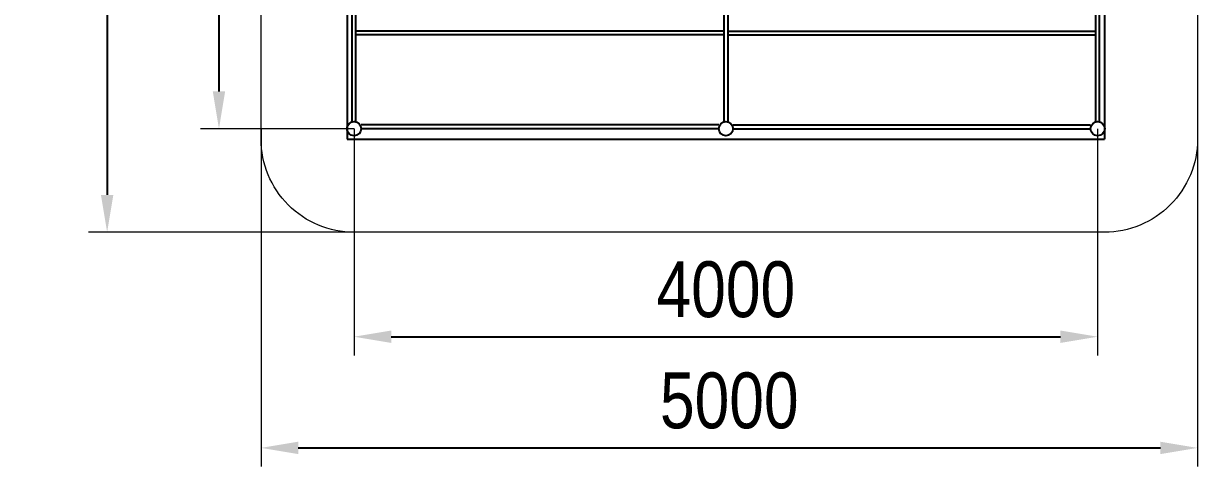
# Model space of a CAD drawing. Header units: millimetres. Extents: x -3690 to 2625, y -3785 to 2530.
# Drawn here: x -3690 to 2625, y -3785 to -1404 of the extents above; entities that cross this region are included whole.
import ezdxf

# ---------------------------------------------------------------- set-up
doc = ezdxf.new("R2010")
doc.units = ezdxf.units.MM
for name, color, linetype in [('DIKOM_ЗОНА', 80, 'Continuous'), ('DIKOM_ОБЪЕКТ', 7, 'Continuous'), ('DIKOM_РАЗМЕР_ЗОНА', 7, 'Continuous'), ('DIKOM_РАЗМЕР_ОБЪЕКТА', 7, 'Continuous')]:
    doc.layers.add(name, color=color, linetype=linetype)
doc.styles.add('style1', font='arial.ttf', dxfattribs={"width": 0.8})
doc.dimstyles.new('1-50', dxfattribs={"dimtxt": 300, "dimasz": 200, "dimexe": 100, "dimexo": 0, "dimgap": 100, "dimtad": 1, "dimdec": 0, "dimtxsty": 'style1', "dimcen": 0, "dimclrd": 7, "dimclre": 7, "dimadec": 1, "dimazin": 2, "dimtfac": 1, "dimtdec": 0, "dimtmove": 0, "dimatfit": 3, "dimfxl": 0, "dimlwd": 25, "dimlwe": 18, "dimarcsym": 0})

# ---------------------------------------------------------------- blocks, each defined once
blk = doc.blocks.new('*D0')
at = {"layer": 'Defpoints', "color": 0, "transparency": 16777216}
for p in [(-1912.3, -1969.8), (2087.7, -1969.8), (2087.7, -3088)]:
    blk.add_point(p, dxfattribs=at)
at = {"layer": 'DIKOM_РАЗМЕР_ОБЪЕКТА', "color": 7, "lineweight": 18, "transparency": 16777216}
for p, q in [((-1912.3, -1969.8), (-1912.3, -3188)), ((2087.7, -1969.8), (2087.7, -3188))]:
    blk.add_line(p, q, dxfattribs=at)
at = {"layer": 'DIKOM_РАЗМЕР_ОБЪЕКТА', "color": 7, "lineweight": 25, "transparency": 16777216}
blk.add_line((-1712.3, -3088), (1887.7, -3088), dxfattribs=at)
at = {"layer": 'DIKOM_РАЗМЕР_ОБЪЕКТА', "color": 7, "transparency": 16777216}
for points in [[(-1712.3, -3054.7), (-1712.3, -3121.3), (-1912.3, -3088)], [(1887.7, -3054.7), (1887.7, -3121.3), (2087.7, -3088)]]:
    blk.add_solid(points, dxfattribs=at)
at = {"layer": 'DIKOM_РАЗМЕР_ОБЪЕКТА', "color": 0, "transparency": 16777216, "insert": (87.7, -2834.8), "char_height": 300, "attachment_point": 5, "style": 'style1'}
blk.add_mtext('4000', dxfattribs=at)
blk = doc.blocks.new('*D1')
at = {"layer": 'Defpoints', "color": 0, "transparency": 16777216}
for p in [(-1912.3, 2030.2), (-2638.8, -1969.8), (-1912.3, -1969.8)]:
    blk.add_point(p, dxfattribs=at)
at = {"layer": 'DIKOM_РАЗМЕР_ОБЪЕКТА', "color": 7, "lineweight": 18, "transparency": 16777216}
for p, q in [((-1912.3, 2030.2), (-2738.8, 2030.2)), ((-1912.3, -1969.8), (-2738.8, -1969.8))]:
    blk.add_line(p, q, dxfattribs=at)
at = {"layer": 'DIKOM_РАЗМЕР_ОБЪЕКТА', "color": 7, "lineweight": 25, "transparency": 16777216}
blk.add_line((-2638.8, 1830.2), (-2638.8, -1769.8), dxfattribs=at)
at = {"layer": 'DIKOM_РАЗМЕР_ОБЪЕКТА', "color": 7, "transparency": 16777216}
for points in [[(-2672.1, 1830.2), (-2605.5, 1830.2), (-2638.8, 2030.2)], [(-2672.1, -1769.8), (-2605.5, -1769.8), (-2638.8, -1969.8)]]:
    blk.add_solid(points, dxfattribs=at)
at = {"layer": 'DIKOM_РАЗМЕР_ОБЪЕКТА', "color": 0, "transparency": 16777216, "insert": (-2892, 30.2), "char_height": 300, "attachment_point": 5, "rotation": 90, "style": 'style1'}
blk.add_mtext('4000', dxfattribs=at)
blk = doc.blocks.new('*D2')
at = {"layer": 'Defpoints', "color": 0, "transparency": 16777216}
for p in [(-1912.3, 2530.2), (-3240.3, -2526.1), (-1912.3, -2526.1)]:
    blk.add_point(p, dxfattribs=at)
at = {"layer": 'DIKOM_РАЗМЕР_ЗОНА', "color": 7, "lineweight": 18, "transparency": 16777216}
for p, q in [((-1912.3, 2530.2), (-3340.3, 2530.2)), ((-1912.3, -2526.1), (-3340.3, -2526.1))]:
    blk.add_line(p, q, dxfattribs=at)
at = {"layer": 'DIKOM_РАЗМЕР_ЗОНА', "color": 7, "lineweight": 25, "transparency": 16777216}
blk.add_line((-3240.3, 2330.2), (-3240.3, -2326.1), dxfattribs=at)
at = {"layer": 'DIKOM_РАЗМЕР_ЗОНА', "color": 7, "transparency": 16777216}
for points in [[(-3273.6, 2330.2), (-3207, 2330.2), (-3240.3, 2530.2)], [(-3273.6, -2326.1), (-3207, -2326.1), (-3240.3, -2526.1)]]:
    blk.add_solid(points, dxfattribs=at)
at = {"layer": 'DIKOM_РАЗМЕР_ЗОНА', "color": 0, "transparency": 16777216, "insert": (-3493.5, 2), "char_height": 300, "attachment_point": 5, "rotation": 90, "style": 'style1'}
blk.add_mtext('5000', dxfattribs=at)
blk = doc.blocks.new('*D3')
at = {"layer": 'Defpoints', "color": 0, "transparency": 16777216}
for p in [(-2412.3, -1969.8), (2624.8, -1969.8), (2624.8, -3685.5)]:
    blk.add_point(p, dxfattribs=at)
at = {"layer": 'DIKOM_РАЗМЕР_ЗОНА', "color": 7, "lineweight": 18, "transparency": 16777216}
for p, q in [((-2412.3, -1969.8), (-2412.3, -3785.5)), ((2624.8, -1969.8), (2624.8, -3785.5))]:
    blk.add_line(p, q, dxfattribs=at)
at = {"layer": 'DIKOM_РАЗМЕР_ЗОНА', "color": 7, "lineweight": 25, "transparency": 16777216}
blk.add_line((-2212.3, -3685.5), (2424.8, -3685.5), dxfattribs=at)
at = {"layer": 'DIKOM_РАЗМЕР_ЗОНА', "color": 7, "transparency": 16777216}
for points in [[(-2212.3, -3652.2), (-2212.3, -3718.8), (-2412.3, -3685.5)], [(2424.8, -3652.2), (2424.8, -3718.8), (2624.8, -3685.5)]]:
    blk.add_solid(points, dxfattribs=at)
at = {"layer": 'DIKOM_РАЗМЕР_ЗОНА', "color": 0, "transparency": 16777216, "insert": (106.2, -3432.3), "char_height": 300, "attachment_point": 5, "style": 'style1'}
blk.add_mtext('5000', dxfattribs=at)

msp = doc.modelspace()

# ---------------------------------------------------------------- linework, layer by layer
at = {"layer": 'DIKOM_ЗОНА', "color": 3, "lineweight": 15}
msp.add_lwpolyline([(-1912.3, 2530.2), (2124.8, 2530.2, -0.414214), (2624.8, 2030.2), (2624.8, -2026.1, -0.414214), (2124.8, -2526.1), (-1912.3, -2526.1, -0.414214), (-2412.3, -2026.1), (-2412.3, 2030.2, -0.414214)], format="xyb", close=True, dxfattribs=at)
at = {"layer": 'DIKOM_ОБЪЕКТ'}
for p, q in [((-1949.5, 2087.7), (-1949.5, -2026.1)), ((2124.8, 2087.7), (2124.8, -2026.1)), ((-1922.3, -1931.8), (-1922.3, 1993.5)), ((-1902.3, -1931.8), (-1902.3, 1993.5)), ((77.5, 1992.2), (77.5, -1931.8)), ((97.5, 1992.2), (97.5, -1931.8)), ((2077.7, -1931.8), (2077.7, 1993.5)), ((2097.7, -1931.8), (2097.7, 1993.5)), ((77.5, -1445.9), (-1902.3, -1444.9)), ((97.5, -1445.9), (2077.7, -1444.9)), ((77.5, -1465.9), (-1902.3, -1464.9)), ((97.5, -1465.9), (2077.7, -1464.9)), ((49.7, -1949.8), (-1874.3, -1949.8)), ((125.7, -1949.8), (2049.7, -1949.8)), ((49.7, -1969.8), (-1874.3, -1969.8)), ((125.7, -1969.8), (2049.7, -1969.8)), ((125.7, -1969.8), (2049.7, -1969.8)), ((-1949.5, -2026.1), (2124.8, -2026.1))]:
    msp.add_line(p, q, dxfattribs=at)
for centre in [(-1912.3, -1969.8), (87.7, -1969.8), (2087.7, -1969.8)]:
    msp.add_circle(centre, 38, dxfattribs=at)

# ---------------------------------------------------------------- dimensions: what is measured, and where the dimension line sits
at = {"layer": 'DIKOM_РАЗМЕР_ЗОНА'}
dim = msp.add_linear_dim(base=(-3240.3, -2526.1), p1=(-1912.3, 2530.2), p2=(-1912.3, -2526.1), angle=90, text='5000', dimstyle='1-50', dxfattribs=at)
dim.commit()
dim.dimension.update_dxf_attribs({"geometry": '*D2', "text_midpoint": (-3493.5, 2)})
dim = msp.add_linear_dim(base=(2624.8, -3685.5), p1=(-2412.3, -1969.8), p2=(2624.8, -1969.8), text='5000', dimstyle='1-50', dxfattribs=at)
dim.commit()
dim.dimension.update_dxf_attribs({"geometry": '*D3', "text_midpoint": (106.2, -3432.3)})
at = {"layer": 'DIKOM_РАЗМЕР_ОБЪЕКТА'}
dim = msp.add_linear_dim(base=(-2638.8, -1969.8), p1=(-1912.3, 2030.2), p2=(-1912.3, -1969.8), angle=90, dimstyle='1-50', dxfattribs=at)
dim.commit()
dim.dimension.update_dxf_attribs({"geometry": '*D1', "text_midpoint": (-2638.8, 30.2), "dimtype": 160})
dim = msp.add_linear_dim(base=(2087.7, -3088), p1=(-1912.3, -1969.8), p2=(2087.7, -1969.8), dimstyle='1-50', dxfattribs=at)
dim.commit()
dim.dimension.update_dxf_attribs({"geometry": '*D0', "text_midpoint": (87.7, -3088), "dimtype": 160})

doc.saveas('drawing.dxf')
